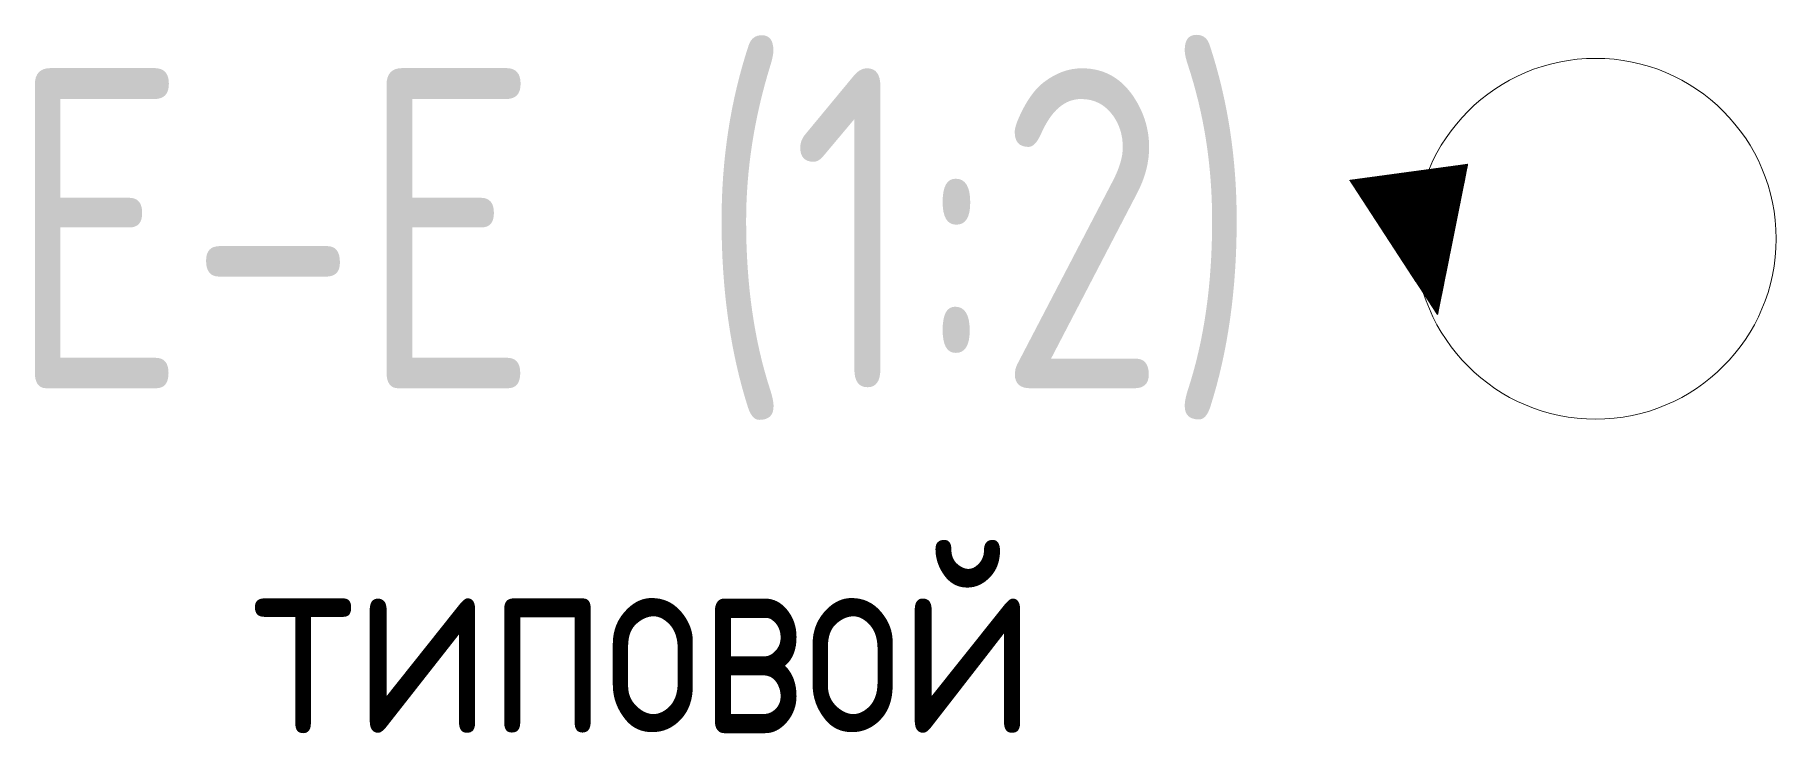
# Model space of a CAD drawing. Header units: millimetres. Extents: x 149544 to 197467, y -3118 to 25363.
# Drawn here: x 175818 to 176362, y 11581 to 11799 of the extents above; entities that cross this region are included whole.
import ezdxf

# ---------------------------------------------------------------- set-up
doc = ezdxf.new("R2010")
doc.units = ezdxf.units.MM
doc.header["$MEASUREMENT"] = 0
doc.linetypes.add('K5LT32768', pattern=[0])
doc.styles.add('KTEXTSTYLE', font='GOST_AU.SHX', dxfattribs={"width": 0.96, "height": 5})

msp = doc.modelspace()

# ---------------------------------------------------------------- hatches: boundary and pattern name
h = msp.add_hatch()
h.set_pattern_fill('ANSI31_ISO', color=0, angle=-121.2989, style=0, pattern_type=0)
h.set_pattern_definition([(283.701064567, (95697.445758, -128351.291296), (0.030846543686, 0.0075201839926), [])])
h.paths.add_polyline_path([(176266.03, 11758.85), (176247.83, 11756.36), (176246.56, 11746.96), (176246.89, 11737.47), (176248.8, 11728.18), (176252.25, 11719.34), (176254.72, 11714.82), (176256.62, 11711.91)])
h.paths.add_polyline_path([(176229.28, 11753.83), (176254.72, 11714.82), (176250.49, 11723.31), (176247.73, 11732.39), (176246.54, 11741.8), (176246.95, 11751.28), (176247.83, 11756.36)])

# ---------------------------------------------------------------- linework, layer by layer
at = {"color": 0, "linetype": 'K5LT32768', "lineweight": 18}
for p, q in [((176229.28, 11753.83), (176266.03, 11758.85)), ((176256.62, 11711.91), (176229.28, 11753.83))]:
    msp.add_line(p, q, dxfattribs=at)
msp.add_circle((176306, 11735.56), 56.38, dxfattribs=at)

# ---------------------------------------------------------------- texts
at = {"color": 0, "insert": (175809.46, 11788.83), "char_height": 2.5, "attachment_point": 1, "rotation": 0.0002, "style": 'KTEXTSTYLE'}
msp.add_mtext('\\H3.5;\\W0.965;\\Q15;\\Q0;\\H100.00;{\\c16711935;Е-Е (1:2)}', dxfattribs=at)
at = {"color": 0, "insert": (175885.98, 11641.05), "char_height": 2.5, "attachment_point": 1, "style": 'KTEXTSTYLE'}
msp.add_mtext('\\H3.5;\\W0.965;\\Q15;\\Q0;\\H60.00;{\\c65535;типовой}', dxfattribs=at)

doc.saveas('drawing.dxf')
